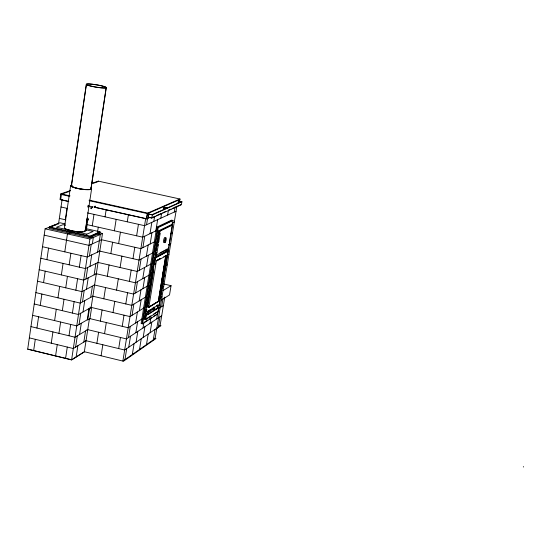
<?xml version="1.0" encoding="UTF-8"?>
<svg xmlns="http://www.w3.org/2000/svg" width="551" height="551" viewBox="0 0 551 551"><rect width="100%" height="100%" fill="white"/><g stroke="black" fill="none" stroke-linecap="round" stroke-linejoin="round"><path stroke-width="0.83" d="M87.705 220.441C87.671 218.802 85.371 220.455 86.962 220.972C88.525 221.027 88.532 216.984 86.886 218.478M88.16 206.604L88.649 205.826M92.361 207.513L92.844 206.873M58.585 223.575L45.092 228.817L27.715 349.072L71.609 359.789L84.344 351.724L89.441 318.54M65.018 223.906L60.025 222.776L49.363 226.909L49.135 228.493L89.779 237.715L99.765 233.362L100.006 231.806L85.846 228.603M33.666 350.526L35.298 339.306M36.938 328.052L38.584 316.756M40.23 305.419L41.89 294.041M43.55 282.622L45.216 271.161M46.89 259.666L48.571 248.122M70.618 190.529L60.844 193.849L60.004 199.586L68.827 201.549M58.509 224.092L62.091 199.634M65.307 219.746L66.988 208.333M70.673 185.453L64.453 227.632A10.559 2.176 8.7 0 0 75.143 231.634A10.559 2.176 8.7 0 0 85.129 230.525M71.375 185.577L86.335 84.248M71.485 185.597L86.445 84.269M51.257 343.177L52.93 331.909M54.604 320.592L56.285 309.235M57.972 297.843L59.666 286.403M61.368 274.928L63.076 263.406M64.791 251.841L67.449 233.893L70.252 232.736M55.582 355.877L57.263 344.637M58.943 333.355L60.631 322.032M62.325 310.674L64.026 299.269M65.734 287.829L67.442 276.34M69.164 264.811L70.886 253.246M90.915 188.883L106.164 87.678A10.028 1.171 9.4 0 0 92.065 84.22A10.145 1.178 9.4 0 0 90.612 86.039A10.145 1.178 9.4 0 0 106.274 87.699L91.018 188.897M87.678 206.88C89.035 207.954 87.54 205.371 88.615 205.895M65.59 358.322L67.284 347.068M68.992 335.779L70.7 324.443M72.415 313.071L74.13 301.659M75.859 290.205L77.595 278.703M79.33 267.166L81.08 255.588M85.226 231.11L91.583 188.993M85.481 230.476L86.996 220.421M86.28 230.697L87.843 219.484M86.727 234.685L86.803 234.161L93.147 231.454L86.004 229.843M89.779 237.715L90.02 236.124L100.006 231.806M98.236 181.616L98.305 181.127L179.963 199.007L179.612 201.143M71.609 359.789L89.937 239.003L102.5 233.5L91.149 307.396L78.476 314.511L34.231 303.994M92.258 225.82L94.001 214.373M75.604 347.123L77.312 335.869M79.034 324.573L80.756 313.237M82.485 301.858L84.22 290.439M85.963 278.978L87.712 267.476M89.469 255.933L91.232 244.348M92.354 243.845L93.319 237.522L90.261 236.827M76.169 356.903L77.87 345.725M79.578 334.512L81.293 323.258M83.015 311.962L84.744 300.632M86.479 289.254L88.215 277.842M89.965 266.381L91.714 254.886M97.527 232.067L98.278 227.17M83.835 342.054L85.536 330.951M87.244 319.814L88.959 308.629M90.674 297.409L92.403 286.148M94.131 274.846L95.874 263.502M97.617 252.124L100.323 234.45L97.871 233.9M105.062 216.846L106.198 209.449M96.886 343.314L98.608 332.246M100.337 321.13L102.066 309.979M103.808 298.787L105.551 287.553M107.307 276.285L109.064 264.976M110.827 253.625L112.597 242.233M114.374 230.8L116.158 219.326M101.095 355.788L102.823 344.747M104.552 333.665L106.295 322.549M118.637 243.604L120.428 232.164M113.017 312.569L114.78 301.363M116.55 290.122L118.32 278.834M120.097 267.51L121.888 256.146M127.281 221.812L128.445 214.401M118.692 348.576L120.455 337.474M122.226 326.337L124.003 315.165M125.786 303.945L127.577 292.691M129.368 281.396L131.172 270.059M132.984 258.681L134.795 247.268M136.62 235.807L138.446 224.312M145.733 218.251L122.887 361.077L155.1 338.61L176.878 206.212M94.627 207.293L146.752 218.892L147.675 213.106L179.963 199.007M124.939 359.645L126.709 348.625M128.479 337.563L130.256 326.461M132.047 315.317L133.838 304.138M135.636 292.918L137.44 281.657M139.251 270.355L141.063 259.018M142.888 247.633L144.72 236.214M146.559 224.753L147.613 218.175M178.4 201.074L181.913 201.742L181.424 204.71L151.821 218.038L148.253 217.246L148.763 214.098L151.986 214.704L181.286 201.7L178.4 201.074L178.028 203.298M148.253 217.246L148.928 214.022M128.741 347.247L130.504 336.22M151.821 218.038L152.331 214.89L181.913 201.742M135.622 323.024L137.399 311.99M139.183 300.922L140.973 289.812M142.764 278.661L144.569 267.476M146.373 256.249L148.185 244.981M150.01 233.679L151.835 222.328M132.323 354.5L134.079 343.617M135.842 332.708L137.605 321.75M139.375 310.764L141.159 299.73M142.943 288.662L144.734 277.559M146.532 266.409L148.336 255.223M150.148 244.003L151.966 232.736M153.784 221.433L154.569 216.571M136.056 342.281L137.812 331.406M155.83 230.883L157.641 219.663M169.412 242.378L173.014 220.462L171.568 220.145L156.725 227.17L141.132 323.485L142.592 323.83L157.641 314.029L158.192 310.661M142.103 323.712L157.717 227.391L172.532 220.359M142.592 323.83L158.213 227.501L173.014 220.462M139.499 349.492L141.242 338.755M142.991 327.983L143.804 322.996M154.432 257.531L144.403 319.339L145.664 319.642L158.323 311.453L168.241 251.132L166.987 250.85L154.432 257.531L155.713 257.827L168.241 251.132M158.784 230.745L154.845 255.017L156.119 255.306L168.64 248.673L172.532 224.994L171.278 224.712L158.784 230.745L160.065 231.034L172.532 224.994M160.809 218.21L161.588 213.416M144.789 318.388L146.297 309.063M146.573 307.368L149.603 288.717M149.879 287.023L150.154 285.328M150.43 283.634L153.453 264.983M153.729 263.288L154.555 258.199M155.224 254.073L156.725 244.851M156.994 243.17L157.269 241.496M157.538 239.816L157.813 238.142M158.089 236.462L158.357 234.788M158.633 233.107L158.902 231.434M145.96 311.949L146.235 310.261M148.839 294.234L149.114 292.547M149.383 290.859L149.658 289.172M149.934 287.484L150.209 285.797M150.478 284.116L150.754 282.429M151.029 280.741L151.305 279.054M151.573 277.367L151.849 275.679M152.124 273.992L152.4 272.304M152.668 270.617L152.944 268.929M153.219 267.242L153.495 265.554M153.77 263.874L154.039 262.186M154.314 260.499L155.685 252.062M155.961 250.374L156.229 248.687M156.505 247L156.78 245.312M157.056 243.632L157.324 241.944M157.6 240.257L157.875 238.569M158.151 236.882L158.426 235.194M158.695 233.507L158.97 231.819M145.182 319.525L146.277 312.754M146.552 311.06L146.828 309.366M147.103 307.672L152.882 272.104M153.157 270.41L153.433 268.723M153.708 267.028L155.224 257.71L167.759 251.022M155.63 255.196L156.167 251.876M156.436 250.216L156.704 248.556M156.98 246.896L159.57 230.917L172.05 224.884M145.664 319.642L146.628 313.712M147.868 306.094L153.646 270.527M154.611 264.597L155.713 257.827M156.119 255.306C157.2 250.829 154.225 253.308 156.959 252.992L158.275 244.913L157.049 244.74L158.275 244.913M157.751 245.264L158.571 240.236M159.521 234.382L160.065 231.034M163.661 209.676L164.033 207.383L167.16 207.975M163.819 209.607L164.191 207.314M143.164 337.453L144.913 326.722M158.771 241.875L157.524 241.669L158.771 241.875L160.086 233.769L158.84 233.555L160.086 233.769M148.791 307.465L156.326 261.16L166.381 255.712L158.929 301.115L148.791 307.465L148.309 307.355L158.929 301.115M146.483 344.623L148.212 334.023M149.948 323.396L150.891 317.651M167.635 215.076L168.468 209.986M147.337 312.775L153.715 308.718L153.991 307.031M154.06 307.43L153.791 309.104L152.42 309.979M150.086 332.756L151.814 322.163M147.103 314.759L157.262 308.264L157.82 304.882L156.367 305.798M148.997 307.093L158.419 301.197L165.899 255.602M166.519 251.607L166.946 248.997M158.654 300.233L158.936 298.539M159.211 296.837L159.494 295.143M159.769 293.442L160.052 291.748M160.327 290.053L160.603 288.352M160.885 286.658L161.161 284.957M161.443 283.262L161.719 281.568M162.001 279.867L162.276 278.172M162.552 276.471L164.501 264.597M164.783 262.896L165.059 261.202M165.341 259.5L165.617 257.806M157.738 308.381L158.295 304.992L148.15 311.418L147.585 314.869L157.738 308.381L157.262 308.264M153.274 339.884L154.996 329.422M156.718 318.933L158.047 310.833M160.589 295.391L160.851 293.759M161.119 292.126L161.388 290.494M161.657 288.869L161.925 287.236M163.943 274.956L164.212 273.317M164.48 271.677L164.749 270.031M165.018 268.392L165.286 266.753M167.456 253.57L167.18 255.223L168.978 254.252M167.724 251.917L168.537 246.958M172.222 224.546L172.491 222.886M174.274 212.032L175.101 207.004M158.474 308.973L158.75 307.286M159.025 305.605L159.301 303.918M159.576 302.23L159.859 300.543M160.134 298.856L168.578 247.44M168.854 245.753L169.136 244.065M178.18 203.229L178.545 201.005M158.309 327.005L159.976 316.853M161.657 306.673L163.082 298.029M164.79 297.072L160.052 325.82L157.007 327.886M163.53 283.951L171.058 285.687L169.529 294.937L161.422 300.026M523.347 467.041L523.45 466.573M87.148 219.711L87.581 218.113M156.209 243.005L156.215 243.342M88.126 218.843L87.871 219.257M87.953 219.635L87.313 219.622M156.815 328.189L124.657 350.016L85.267 340.511M156.126 328.981L161.002 325.669L159.329 325.276M158.536 317.734L126.434 338.906L86.962 329.457M158.137 318.072L161.719 315.702M144.259 322.314L147.84 319.986M149.28 319.05L151.429 317.651M153.584 316.253L157.641 314.029M145.891 319.063L150.884 315.84M153.681 314.036L157.159 311.79M142.606 318.547L128.218 327.762L89.345 318.512M158.137 308.601L160.258 307.238M159.818 307.851L163.392 305.557M148.99 312.162L150.361 311.287M84.537 351.772L71.658 359.934L27.55 349.162M147.916 311.776L152.152 309.09L153.736 309.462M147.661 311.301L150.568 309.469M152.014 308.553L154.19 307.176M143.935 307.933L130.008 316.584L89.992 307.121M159.873 298.029L161.994 296.714M86.039 340.697L73.317 348.528L29.334 337.859M162.965 290.625L171.058 285.687M145.705 296.996L131.799 305.357L92.478 296.128M162.318 286.995L163.73 286.148M87.733 329.636L75.032 337.233L30.959 326.612M147.413 286.059L133.604 294.096L94.2 284.908M163.675 276.602L165.472 275.555M87.96 319.394L76.754 325.896L32.592 315.324M149.197 275.045L135.408 282.794L95.929 273.647M165.424 265.926L167.222 264.921M150.988 263.998L137.227 271.45L97.665 262.352M92.871 296.218L80.212 303.091L35.87 292.622M157.076 260.23L159.955 258.674M156.553 260.664L160.148 258.715M163.743 256.773L165.183 255.995M160.052 252.854L166.684 249.341M94.593 284.998L81.954 291.631L37.523 281.21M152.779 252.909L139.045 260.072L99.407 251.015M168.64 244.637L170.734 243.549M96.322 273.744L83.697 280.128L39.176 269.756M154.583 241.779L140.877 248.646L101.15 239.637M170.411 233.851L172.504 232.804M98.057 262.441L85.446 268.578L40.836 258.261M157.104 230.27L142.709 237.178L86.562 224.532M171.967 223.134L174.274 222.025M99.8 251.104L87.21 256.993L42.503 246.724M176.058 211.219L144.548 225.676L87.471 212.913M101.542 239.726L88.973 245.36L44.176 235.153M155.237 216.164L151.477 217.852L148.426 217.17M156.739 215.489L161.243 213.464M162.745 212.789L165.755 211.432M168.888 210.027L171.127 209.022M172.615 208.354L180.797 204.676M149.321 217.404L146.242 218.781L147.248 213.444M146.752 218.892L149.831 217.521M99.924 232.322L89.937 236.655L49.287 227.439M50.809 226.847L56.14 224.774M60.693 199.627L61.457 194.413M62.394 193.814L69.722 191.321M93.346 183.283L97.417 181.899M91.79 183.338L98.305 181.127M152.958 271.822L153.853 272.098L153.426 271.891M146.311 313.657L145.836 313.774L146.897 313.795M85.811 230.607L85.116 230.428M179.406 199.393L179.881 199.503L147.592 213.63L89.152 200.667M164.033 207.383L167.001 208.044M60.844 193.849L70.025 195.88M89.228 200.144L147.675 213.106M60.762 194.365L69.116 196.218M148.763 214.098L152.331 214.89M88.635 205.695L87.953 205.544M61.533 199.813L68.255 201.308M94.311 207.107L146.408 218.706M88.801 205.998L92.967 206.921M156.725 227.17L158.213 227.501M61.009 206.997L67.518 208.45M59.343 218.403L65.865 219.877M99.235 232.763L102.5 233.5M65.569 225.221L63.069 224.656L56.409 227.274L86.803 234.161M168.158 248.563L168.64 248.673M49.363 226.909L90.02 236.124M166.381 255.712L165.706 255.561L158.419 301.197M45.092 228.817L89.937 239.003M153.715 308.718L156.76 309.435M157.848 311.343L158.323 311.453M154.383 338.162L155.961 338.534L123.486 361.222L84.434 351.745M156.532 252.785L156.959 252.992M86.28 229.919L85.143 229.863M80.66 231.723A9.264 1.908 8.7 0 1 78.621 231.695M75.521 231.406A9.264 1.908 8.7 0 1 73.917 231.172M71.575 230.711A9.264 1.908 8.7 0 1 67.711 229.553M90.915 188.408A9.987 1.798 8.9 0 1 80.239 188.91A9.987 1.798 8.9 0 1 71.974 185.205M84.551 231A9.87 2.039 8.7 0 1 83.979 231.441M82.788 231.737A9.87 2.039 8.7 0 1 77.257 231.73M75.783 231.572A9.87 2.039 8.7 0 1 65.19 228.293M90.66 187.863A10.627 1.908 8.9 0 1 81.472 189.22A10.627 1.908 8.9 0 1 71.313 185.06M106.274 87.699A10.145 1.178 9.4 0 0 92.017 84.2A10.028 1.171 9.4 0 0 90.674 86.039A10.028 1.171 9.4 0 0 106.164 87.678M90.701 188.387A9.766 1.756 8.9 0 1 90.254 189.234M89.076 189.468A9.766 1.756 8.9 0 1 76.651 188.132A9.766 1.756 8.9 0 1 72.174 185.253M164.267 242.206A2.583 0.682 -77.4 0 1 163.509 241.586A2.583 0.682 -77.4 0 1 164.198 238.335A2.583 0.682 -77.4 0 1 165.19 237.832M165.19 240.463L165.465 239.713L165.19 240.463M90.736 207.982C91.7 210.413 92.423 206.15 90.736 207.982M94.462 206.556C95.419 208.967 96.136 204.738 94.462 206.556M146.924 303.381L147.117 302.96L146.924 303.381M156.677 243.273L156.87 242.86L156.677 243.273M89.455 308.746L87.74 319.931L89.937 318.657L91.645 307.513L89.455 308.746M148.343 306.012L147.124 305.846L148.343 306.012M155.162 264.067L153.936 263.901L155.162 264.067M165.465 242.041A2.583 0.682 -77.4 0 0 166.058 237.791A2.583 0.682 -77.4 0 0 164.556 240.828A2.583 0.682 -77.4 0 0 165.465 242.041"/></g></svg>
